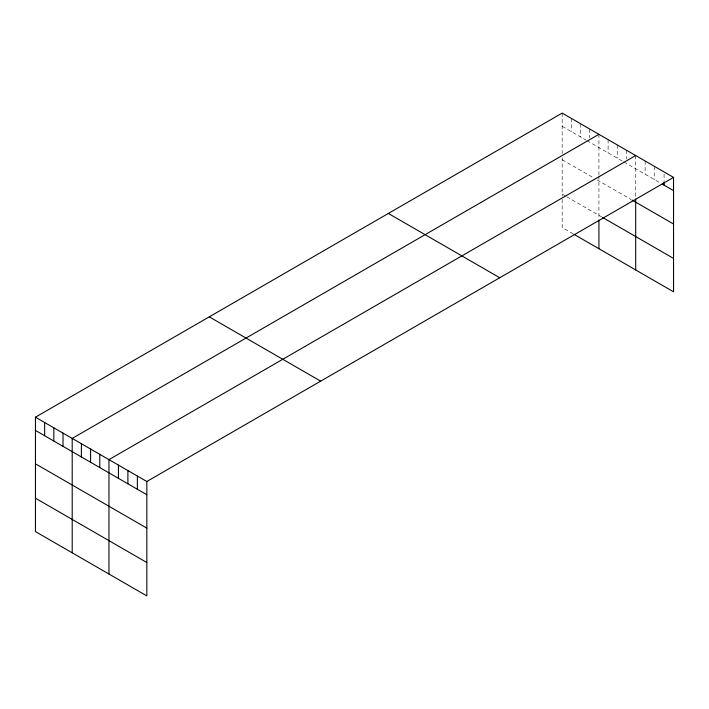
<?xml version="1.0" encoding="UTF-8"?>
<svg xmlns="http://www.w3.org/2000/svg" width="709" height="709" viewBox="0 0 709 709"><rect width="100%" height="100%" fill="white"/><g stroke="black" fill="none" stroke-linecap="round" stroke-linejoin="round"><path stroke-width="0.53" stroke-dasharray="3.54 2.66" d="M562.166 126.326L586.059 140.116M586.981 140.648L622.812 161.342M623.734 161.874L661.24 183.525M562.166 159.711L593.406 177.746M597.084 179.873L631.09 199.504M562.166 194.106L565.844 196.233M566.766 196.765L601.684 216.927M573.191 233.864L562.166 227.5L562.166 197.146M664.085 174.148L664.085 180.76M654.611 166.473L654.611 179.696M645.146 161.005L645.146 174.237M635.681 155.546L635.681 198.103M626.49 150.237L626.49 159.055M617.3 144.928L617.3 158.16M608.109 139.629L608.109 152.852M598.928 134.32L598.928 174.866M598.928 175.876L598.928 219.382M589.737 129.011L589.737 137.83M580.547 123.712L580.547 136.934M571.357 118.403L571.357 131.635M562.166 113.103L562.166 153.64M562.166 157.69L562.166 196.136"/><path stroke-width="1.06" d="M673.55 177.41L146.834 481.5L146.834 595.897L35.45 531.59L35.45 417.193L562.166 113.103L673.55 177.41L673.55 291.807L574.113 234.395M598.928 134.32L72.203 438.419L72.203 552.816M635.681 155.546L108.964 459.636L108.964 574.033M662.188 184.074L673.55 190.632M632.003 200.035L673.55 224.017M602.597 217.45L673.55 258.413M388.355 213.453L499.73 277.76M209.27 316.843L320.645 381.15M35.45 417.193L146.834 481.5M35.45 430.425L146.834 494.731M35.45 463.81L146.834 528.116M35.45 498.205L146.834 562.512M664.085 181.858L664.085 185.164M635.681 199.123L635.681 269.943M598.928 220.393L598.928 248.717M137.369 476.04L137.369 489.263M127.895 470.572L127.895 483.795M118.43 465.104L118.43 478.336M99.774 454.336L99.774 467.559M90.584 449.027L90.584 462.259M81.393 443.719L81.393 456.951M63.021 433.11L63.021 446.342M53.831 427.811L53.831 441.033M44.64 422.502L44.64 435.725"/></g></svg>
